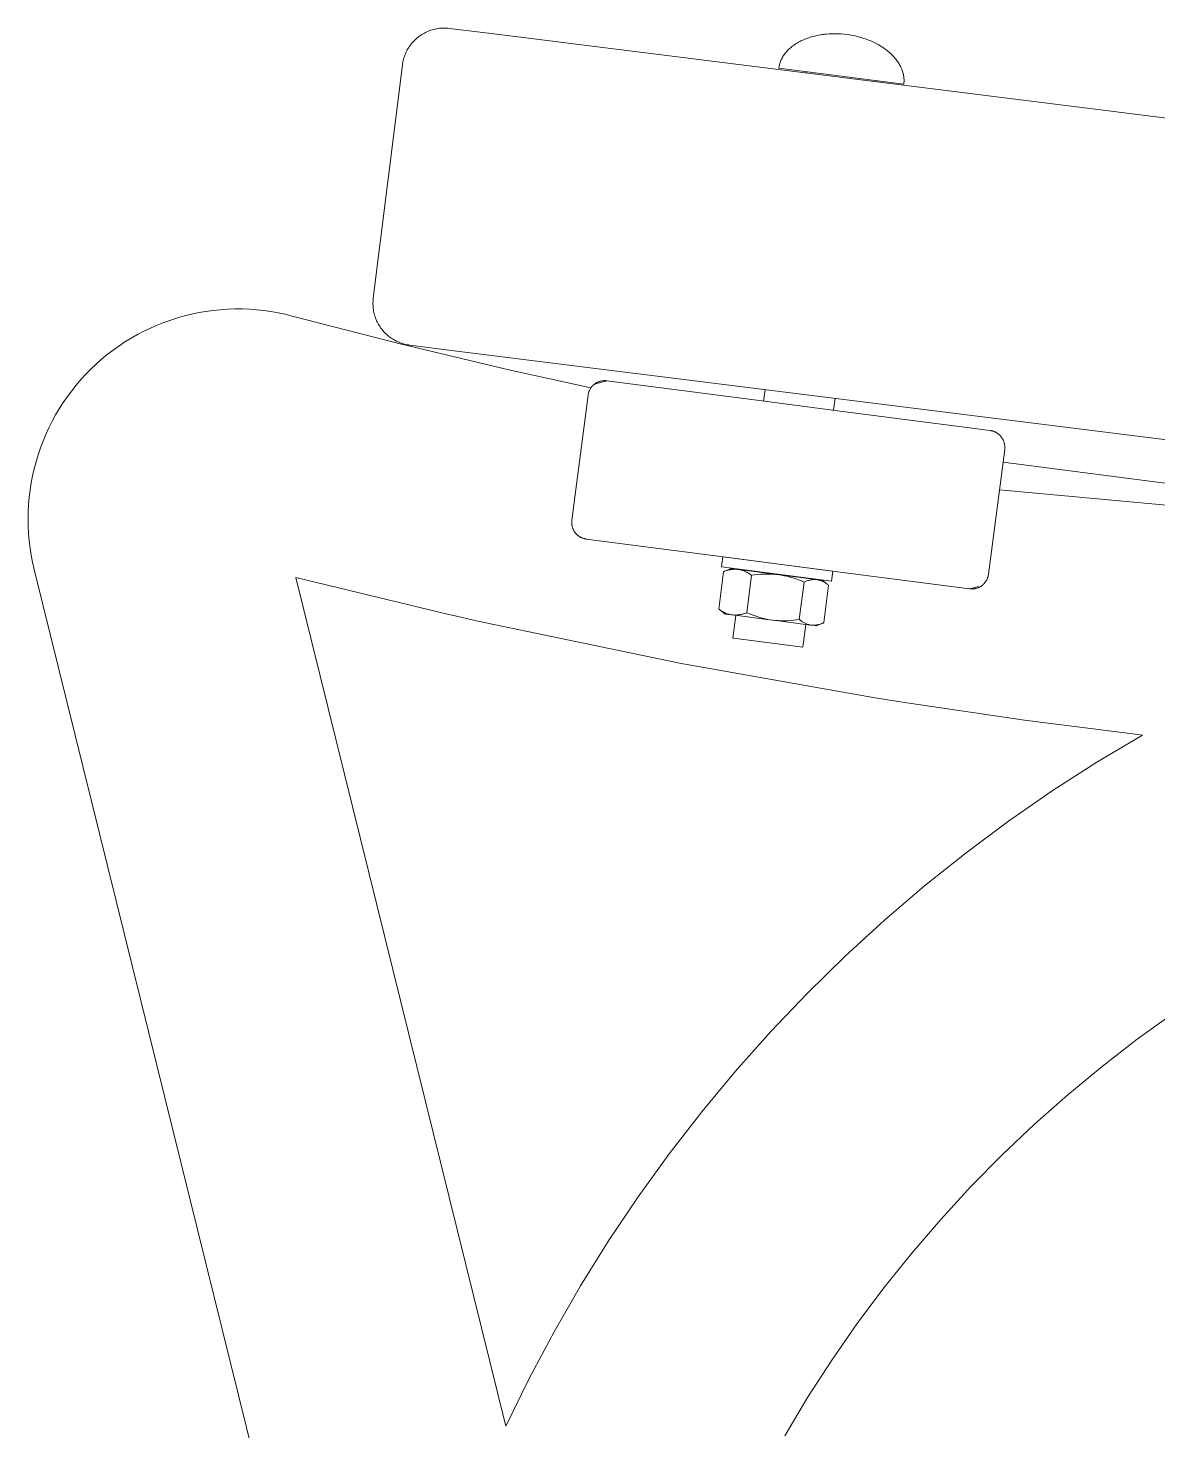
# Model space of a CAD drawing. Header units: inches. Extents: x -4 to 147, y -1 to 99.
# Drawn here: x 117.11 to 122.41, y 87 to 93.57 of the extents above; entities that cross this region are included whole.
import ezdxf

# ---------------------------------------------------------------- set-up
doc = ezdxf.new("R2010")
doc.units = ezdxf.units.IN
doc.layers.add('ZANO_R', color=7, linetype='Continuous', lineweight=0)

msp = doc.modelspace()

# ---------------------------------------------------------------- linework, layer by layer
at = {"layer": 'ZANO_R'}
for p, q in [((118.97384, 93.55322), (118.97992, 93.55608)), ((118.97992, 93.55608), (118.9861, 93.55873)), ((118.9861, 93.55873), (118.99237, 93.56117)), ((118.99237, 93.56117), (118.99871, 93.56339)), ((118.99871, 93.56339), (119.00513, 93.56539)), ((119.00513, 93.56539), (119.01161, 93.56717)), ((119.01161, 93.56717), (119.01815, 93.56873)), ((119.01815, 93.56873), (119.02473, 93.57007)), ((119.02473, 93.57007), (119.03136, 93.57118)), ((119.03136, 93.57118), (119.03803, 93.57206)), ((119.03803, 93.57206), (119.04472, 93.57272)), ((119.04472, 93.57272), (119.05142, 93.57314)), ((119.05142, 93.57314), (119.05814, 93.57334)), ((119.05814, 93.57334), (119.06486, 93.57331)), ((119.06486, 93.57331), (119.07158, 93.57304)), ((119.07158, 93.57304), (119.07828, 93.57255)), ((119.07828, 93.57255), (119.08497, 93.57183)), ((119.08497, 93.57183), (119.08498, 93.57183)), ((119.08502, 93.57183), (119.08498, 93.57183)), ((119.2803, 93.54742), (119.08502, 93.57183)), ((118.89836, 93.48804), (118.90226, 93.49351)), ((118.90226, 93.49351), (118.90635, 93.49885)), ((118.90635, 93.49885), (118.91061, 93.50404)), ((118.91061, 93.50404), (118.91506, 93.50909)), ((118.91506, 93.50909), (118.91967, 93.51398)), ((118.91967, 93.51398), (118.92444, 93.51871)), ((118.92444, 93.51871), (118.92938, 93.52327)), ((118.92938, 93.52327), (118.93446, 93.52767)), ((118.93446, 93.52767), (118.9397, 93.53188)), ((118.9397, 93.53188), (118.94507, 93.53592)), ((118.94507, 93.53592), (118.95058, 93.53977)), ((118.95058, 93.53977), (118.95622, 93.54343)), ((118.95622, 93.54343), (118.96198, 93.54689)), ((118.96198, 93.54689), (118.96786, 93.55016)), ((118.96786, 93.55016), (118.97384, 93.55322)), ((119.2803, 93.54742), (125.53088, 92.76629)), ((120.69033, 93.48661), (120.69506, 93.49022)), ((120.69506, 93.49022), (120.69995, 93.49375)), ((120.69995, 93.49375), (120.705, 93.49719)), ((120.705, 93.49719), (120.71019, 93.50053)), ((120.71019, 93.50053), (120.71554, 93.50377)), ((120.71554, 93.50377), (120.72103, 93.50692)), ((120.72103, 93.50692), (120.72666, 93.50996)), ((120.72666, 93.50996), (120.73242, 93.51289)), ((120.73242, 93.51289), (120.7383, 93.51571)), ((120.7383, 93.51571), (120.74431, 93.51842)), ((120.74431, 93.51842), (120.75043, 93.52101)), ((120.75043, 93.52101), (120.75666, 93.52348)), ((120.75666, 93.52348), (120.763, 93.52584)), ((120.763, 93.52584), (120.76942, 93.52807)), ((120.76942, 93.52807), (120.77594, 93.53018)), ((120.77594, 93.53018), (120.78253, 93.53216)), ((120.78253, 93.53216), (120.7892, 93.53402)), ((120.7892, 93.53402), (120.79593, 93.53575)), ((120.79593, 93.53575), (120.80273, 93.53736)), ((120.80273, 93.53736), (120.80957, 93.53883)), ((120.80957, 93.53883), (120.81647, 93.54018)), ((120.81647, 93.54018), (120.82339, 93.5414)), ((120.82339, 93.5414), (120.83035, 93.5425)), ((120.83035, 93.5425), (120.83733, 93.54347)), ((120.83733, 93.54347), (120.84433, 93.54431)), ((120.84433, 93.54431), (120.85133, 93.54503)), ((120.85133, 93.54503), (120.86535, 93.5461)), ((120.86535, 93.5461), (120.87932, 93.5467)), ((120.87932, 93.5467), (120.89319, 93.54683)), ((120.89319, 93.54683), (120.90693, 93.54653)), ((120.90693, 93.54653), (120.92048, 93.5458)), ((120.92048, 93.5458), (120.93382, 93.54467)), ((120.93382, 93.54467), (120.9469, 93.54317)), ((120.95992, 93.54128), (120.9469, 93.54317)), ((120.9731, 93.53897), (120.95992, 93.54128)), ((120.98639, 93.53621), (120.9731, 93.53897)), ((120.99975, 93.53299), (120.98639, 93.53621)), ((121.01313, 93.52932), (120.99975, 93.53299)), ((121.02649, 93.52517), (121.01313, 93.52932)), ((121.03976, 93.52056), (121.02649, 93.52517)), ((121.04635, 93.51807), (121.03976, 93.52056)), ((121.0529, 93.51547), (121.04635, 93.51807)), ((121.0594, 93.51275), (121.0529, 93.51547)), ((121.06585, 93.50991), (121.0594, 93.51275)), ((121.07223, 93.50696), (121.06585, 93.50991)), ((121.07855, 93.5039), (121.07223, 93.50696)), ((121.08479, 93.50072), (121.07855, 93.5039)), ((121.09095, 93.49744), (121.08479, 93.50072)), ((121.09702, 93.49404), (121.09095, 93.49744)), ((121.10299, 93.49054), (121.09702, 93.49404)), ((121.10886, 93.48694), (121.10299, 93.49054)), ((118.86875, 93.42076), (118.87037, 93.42728)), ((118.87037, 93.42728), (118.87221, 93.43375)), ((118.87221, 93.43375), (118.87428, 93.44014)), ((118.87428, 93.44014), (118.87656, 93.44647)), ((118.87656, 93.44647), (118.87906, 93.45271)), ((118.87906, 93.45271), (118.88176, 93.45886)), ((118.88176, 93.45886), (118.88468, 93.46492)), ((118.88468, 93.46492), (118.8878, 93.47087)), ((118.8878, 93.47087), (118.89112, 93.47671)), ((118.89112, 93.47671), (118.89464, 93.48244)), ((118.89464, 93.48244), (118.89836, 93.48804)), ((120.63823, 93.42088), (120.64016, 93.42524)), ((120.64016, 93.42524), (120.64227, 93.42959)), ((120.64227, 93.42959), (120.64455, 93.43393)), ((120.64455, 93.43393), (120.64701, 93.43824)), ((120.64701, 93.43824), (120.64964, 93.44252)), ((120.64964, 93.44252), (120.65245, 93.44678)), ((120.65245, 93.44678), (120.65545, 93.451)), ((120.65545, 93.451), (120.65862, 93.45518)), ((120.65862, 93.45518), (120.66197, 93.45931)), ((120.66197, 93.45931), (120.6655, 93.4634)), ((120.6655, 93.4634), (120.6692, 93.46743)), ((120.6692, 93.46743), (120.67308, 93.4714)), ((120.67308, 93.4714), (120.67714, 93.47531)), ((120.67714, 93.47531), (120.68137, 93.47915)), ((120.68137, 93.47915), (120.68577, 93.48292)), ((120.68577, 93.48292), (120.69033, 93.48661)), ((121.11462, 93.48324), (121.10886, 93.48694)), ((121.12027, 93.47944), (121.11462, 93.48324)), ((121.12579, 93.47554), (121.12027, 93.47944)), ((121.13118, 93.47156), (121.12579, 93.47554)), ((121.13643, 93.46749), (121.13118, 93.47156)), ((121.14155, 93.46334), (121.13643, 93.46749)), ((121.14652, 93.45911), (121.14155, 93.46334)), ((121.15134, 93.4548), (121.14652, 93.45911)), ((121.15601, 93.45042), (121.15134, 93.4548)), ((121.16051, 93.44598), (121.15601, 93.45042)), ((121.16485, 93.44148), (121.16051, 93.44598)), ((121.16902, 93.43692), (121.16485, 93.44148)), ((121.17302, 93.43231), (121.16902, 93.43692)), ((121.17685, 93.42765), (121.17302, 93.43231)), ((121.1805, 93.42295), (121.17685, 93.42765)), ((121.18397, 93.41822), (121.1805, 93.42295)), ((118.72853, 92.30706), (118.86523, 93.40091)), ((118.86523, 93.40091), (118.86617, 93.40757)), ((118.86617, 93.40757), (118.86735, 93.41419)), ((118.86735, 93.41419), (118.86875, 93.42076)), ((120.62873, 93.38599), (120.62936, 93.39032)), ((121.21436, 93.30993), (120.62873, 93.38599)), ((120.62936, 93.39032), (120.63015, 93.39466)), ((120.63015, 93.39466), (120.63109, 93.39901)), ((120.63109, 93.39901), (120.63219, 93.40338)), ((120.63219, 93.40338), (120.63345, 93.40775)), ((120.63345, 93.40775), (120.63488, 93.41213)), ((120.63488, 93.41213), (120.63647, 93.41651)), ((120.63647, 93.41651), (120.63823, 93.42088)), ((120.75674, 93.36291), (120.75757, 93.36926)), ((121.18726, 93.41345), (121.18397, 93.41822)), ((121.19037, 93.40866), (121.18726, 93.41345)), ((121.19329, 93.40384), (121.19037, 93.40866)), ((121.19603, 93.39901), (121.19329, 93.40384)), ((121.19858, 93.39416), (121.19603, 93.39901)), ((121.20095, 93.38931), (121.19858, 93.39416)), ((121.20313, 93.38446), (121.20095, 93.38931)), ((121.20513, 93.37961), (121.20313, 93.38446)), ((121.20694, 93.37476), (121.20513, 93.37961)), ((121.20858, 93.36993), (121.20694, 93.37476)), ((121.21003, 93.36511), (121.20858, 93.36993)), ((121.21131, 93.36032), (121.21003, 93.36511)), ((121.2124, 93.35554), (121.21131, 93.36032)), ((121.08552, 93.32667), (121.0849, 93.3219)), ((121.21333, 93.3508), (121.2124, 93.35554)), ((121.21408, 93.34609), (121.21333, 93.3508)), ((121.21467, 93.34141), (121.21408, 93.34609)), ((121.21436, 93.30993), (121.21485, 93.31427)), ((121.21509, 93.33677), (121.21467, 93.34141)), ((121.21485, 93.31427), (121.2152, 93.31867)), ((121.21535, 93.33218), (121.21509, 93.33677)), ((121.2152, 93.31867), (121.2154, 93.32312)), ((121.21545, 93.32763), (121.21535, 93.33218)), ((121.2154, 93.32312), (121.21545, 93.32763)), ((118.72781, 92.30038), (118.72853, 92.30706)), ((117.91074, 92.23965), (117.87744, 92.23269)), ((117.94427, 92.24545), (117.91074, 92.23965)), ((117.97797, 92.25008), (117.94427, 92.24545)), ((118.01182, 92.25355), (117.97797, 92.25008)), ((118.04577, 92.25585), (118.01182, 92.25355)), ((118.07977, 92.25697), (118.04577, 92.25585)), ((118.1138, 92.25692), (118.07977, 92.25697)), ((118.1478, 92.25569), (118.1138, 92.25692)), ((118.18174, 92.25329), (118.1478, 92.25569)), ((118.21557, 92.24971), (118.18174, 92.25329)), ((118.24926, 92.24497), (118.21557, 92.24971)), ((118.28277, 92.23906), (118.24926, 92.24497)), ((118.72702, 92.28024), (118.72706, 92.28696)), ((118.72722, 92.27352), (118.72702, 92.28024)), ((118.72706, 92.28696), (118.72732, 92.29368)), ((118.72765, 92.26681), (118.72722, 92.27352)), ((118.72732, 92.29368), (118.72781, 92.30038)), ((118.7283, 92.26012), (118.72765, 92.26681)), ((118.72919, 92.25346), (118.7283, 92.26012)), ((118.7303, 92.24683), (118.72919, 92.25346)), ((118.73163, 92.24024), (118.7303, 92.24683)), ((118.73319, 92.2337), (118.73163, 92.24024)), ((117.7156, 92.18093), (117.68444, 92.16727)), ((117.74721, 92.19351), (117.7156, 92.18093)), ((117.77924, 92.20499), (117.74721, 92.19351)), ((117.81165, 92.21535), (117.77924, 92.20499)), ((117.84439, 92.22459), (117.81165, 92.21535)), ((117.87744, 92.23269), (117.84439, 92.22459)), ((118.31605, 92.23201), (118.28277, 92.23906)), ((118.34907, 92.2238), (118.31605, 92.23201)), ((118.34907, 92.2238), (118.85501, 92.09358)), ((118.73497, 92.22722), (118.73319, 92.2337)), ((118.73698, 92.22081), (118.73497, 92.22722)), ((118.7392, 92.21446), (118.73698, 92.22081)), ((118.74163, 92.2082), (118.7392, 92.21446)), ((118.74428, 92.20202), (118.74163, 92.2082)), ((118.74714, 92.19593), (118.74428, 92.20202)), ((118.7502, 92.18995), (118.74714, 92.19593)), ((118.75347, 92.18408), (118.7502, 92.18995)), ((118.75693, 92.17832), (118.75347, 92.18408)), ((118.76059, 92.17268), (118.75693, 92.17832)), ((117.59405, 92.11993), (117.56508, 92.1021)), ((117.62363, 92.13675), (117.59405, 92.11993)), ((117.65377, 92.15253), (117.62363, 92.13675)), ((117.68444, 92.16727), (117.65377, 92.15253)), ((118.76444, 92.16717), (118.76059, 92.17268)), ((118.76848, 92.16179), (118.76444, 92.16717)), ((118.7727, 92.15656), (118.76848, 92.16179)), ((118.77709, 92.15147), (118.7727, 92.15656)), ((118.78165, 92.14654), (118.77709, 92.15147)), ((118.78638, 92.14176), (118.78165, 92.14654)), ((118.79127, 92.13715), (118.78638, 92.14176)), ((118.79632, 92.13271), (118.79127, 92.13715)), ((118.80151, 92.12844), (118.79632, 92.13271)), ((118.80685, 92.12435), (118.80151, 92.12844)), ((118.81232, 92.12045), (118.80685, 92.12435)), ((118.81792, 92.11674), (118.81232, 92.12045)), ((118.82365, 92.11322), (118.81792, 92.11674)), ((118.82949, 92.1099), (118.82365, 92.11322)), ((118.83545, 92.10677), (118.82949, 92.1099)), ((117.48208, 92.04276), (117.45583, 92.02111)), ((117.50905, 92.0635), (117.48208, 92.04276)), ((117.53673, 92.08329), (117.50905, 92.0635)), ((117.56508, 92.1021), (117.53673, 92.08329)), ((118.8415, 92.10386), (118.83545, 92.10677)), ((118.84765, 92.10115), (118.8415, 92.10386)), ((118.8539, 92.09865), (118.84765, 92.10115)), ((118.86022, 92.09637), (118.8539, 92.09865)), ((118.85501, 92.09358), (119.36319, 91.9724)), ((118.86661, 92.09431), (118.86022, 92.09637)), ((118.87308, 92.09246), (118.86661, 92.09431)), ((118.8796, 92.09084), (118.87308, 92.09246)), ((118.88618, 92.08944), (118.8796, 92.09084)), ((118.89279, 92.08827), (118.88618, 92.08944)), ((118.89945, 92.08732), (118.89279, 92.08827)), ((118.89958, 92.08731), (118.89945, 92.08732)), ((118.89958, 92.08731), (118.89964, 92.0873)), ((118.89964, 92.0873), (119.09478, 92.06291)), ((125.34536, 91.28178), (119.09478, 92.06291)), ((117.43035, 91.99856), (117.40567, 91.97515)), ((117.45583, 92.02111), (117.43035, 91.99856)), ((117.3588, 91.92583), (117.33667, 91.89999)), ((117.3818, 91.9509), (117.3588, 91.92583)), ((117.40567, 91.97515), (117.3818, 91.9509)), ((119.36319, 91.9724), (119.74807, 91.88696)), ((119.76486, 91.90467), (119.82305, 91.92038)), ((119.77616, 91.91193), (119.7738, 91.91063)), ((119.77856, 91.91314), (119.77616, 91.91193)), ((119.781, 91.91428), (119.77856, 91.91314)), ((119.78347, 91.91532), (119.781, 91.91428)), ((119.78598, 91.91629), (119.78347, 91.91532)), ((119.78853, 91.91716), (119.78598, 91.91629)), ((119.7911, 91.91795), (119.78853, 91.91716)), ((119.79369, 91.91865), (119.7911, 91.91795)), ((119.79631, 91.91926), (119.79369, 91.91865)), ((119.79895, 91.91978), (119.79631, 91.91926)), ((119.8016, 91.92022), (119.79895, 91.91978)), ((119.80427, 91.92056), (119.8016, 91.92022)), ((119.80695, 91.92081), (119.80427, 91.92056)), ((119.80963, 91.92096), (119.80695, 91.92081)), ((119.81232, 91.92103), (119.80963, 91.92096)), ((119.81501, 91.921), (119.81232, 91.92103)), ((119.81769, 91.92089), (119.81501, 91.921)), ((119.82037, 91.92068), (119.81769, 91.92089)), ((119.82305, 91.92038), (119.82037, 91.92068)), ((120.52581, 91.82914), (119.82305, 91.92038)), ((117.29515, 91.84609), (117.27582, 91.81809)), ((117.31544, 91.8734), (117.29515, 91.84609)), ((117.33667, 91.89999), (117.31544, 91.8734)), ((119.6588, 91.26679), (119.73482, 91.85243)), ((119.73482, 91.85243), (119.73522, 91.85509)), ((119.73522, 91.85509), (119.7357, 91.85773)), ((119.7357, 91.85773), (119.73627, 91.86036)), ((119.73627, 91.86036), (119.73693, 91.86297)), ((119.73693, 91.86297), (119.73768, 91.86555)), ((119.73768, 91.86555), (119.73852, 91.8681)), ((119.73852, 91.8681), (119.73944, 91.87063)), ((119.73944, 91.87063), (119.74045, 91.87312)), ((119.74045, 91.87312), (119.74155, 91.87557)), ((119.74155, 91.87557), (119.74273, 91.87799)), ((119.74273, 91.87799), (119.74399, 91.88037)), ((119.74399, 91.88037), (119.74533, 91.8827)), ((119.74533, 91.8827), (119.74675, 91.88498)), ((119.74675, 91.88498), (119.74824, 91.88722)), ((119.74824, 91.88722), (119.74981, 91.8894)), ((119.74981, 91.8894), (119.75146, 91.89152)), ((119.75146, 91.89152), (119.75318, 91.89359)), ((119.75318, 91.89359), (119.75496, 91.8956)), ((119.75496, 91.8956), (119.75682, 91.89755)), ((119.75682, 91.89755), (119.75873, 91.89943)), ((119.75873, 91.89943), (119.76072, 91.90125)), ((119.76072, 91.90125), (119.76276, 91.903)), ((119.76276, 91.903), (119.76486, 91.90467)), ((119.76702, 91.90628), (119.76486, 91.90467)), ((119.76923, 91.90781), (119.76702, 91.90628)), ((119.77149, 91.90926), (119.76923, 91.90781)), ((119.7738, 91.91063), (119.77149, 91.90926)), ((120.55701, 91.82509), (120.56405, 91.8793)), ((117.25746, 91.78944), (117.24011, 91.76018)), ((117.27582, 91.81809), (117.25746, 91.78944)), ((120.91623, 91.77846), (120.52581, 91.82914)), ((120.89221, 91.83829), (120.88497, 91.78252)), ((117.22377, 91.73033), (117.20848, 91.69994)), ((117.24011, 91.76018), (117.22377, 91.73033)), ((121.61899, 91.68722), (120.91623, 91.77846)), ((117.19425, 91.66903), (117.1811, 91.63766)), ((117.20848, 91.69994), (117.19425, 91.66903)), ((121.61899, 91.68722), (121.62165, 91.68683)), ((121.62165, 91.68683), (121.62429, 91.68635)), ((121.62429, 91.68635), (121.62691, 91.68578)), ((121.62691, 91.68578), (121.62951, 91.68512)), ((121.62951, 91.68512), (121.63208, 91.68438)), ((121.63208, 91.68438), (121.63463, 91.68354)), ((121.63463, 91.68354), (121.63715, 91.68262)), ((121.63715, 91.68262), (121.63964, 91.68161)), ((121.63964, 91.68161), (121.64209, 91.68052)), ((121.64209, 91.68052), (121.6445, 91.67935)), ((121.6445, 91.67935), (121.64687, 91.67809)), ((121.64687, 91.67809), (121.6492, 91.67676)), ((121.6492, 91.67676), (121.65148, 91.67535)), ((121.65148, 91.67535), (121.65371, 91.67386)), ((121.65371, 91.67386), (121.65589, 91.67229)), ((121.65589, 91.67229), (121.65802, 91.67065)), ((121.65802, 91.67065), (121.66009, 91.66893)), ((121.66009, 91.66893), (121.6621, 91.66714)), ((121.6621, 91.66714), (121.66406, 91.66529)), ((121.66406, 91.66529), (121.66594, 91.66337)), ((121.66594, 91.66337), (121.66776, 91.66139)), ((121.66776, 91.66139), (121.66952, 91.65934)), ((121.66952, 91.65934), (121.6712, 91.65724)), ((121.6712, 91.65724), (121.6728, 91.65508)), ((121.6728, 91.65508), (121.67434, 91.65287)), ((121.67434, 91.65287), (121.67579, 91.65061)), ((121.67579, 91.65061), (121.67717, 91.64829)), ((121.67717, 91.64829), (121.67847, 91.64594)), ((117.16903, 91.60584), (117.15808, 91.57363)), ((117.1811, 91.63766), (117.16903, 91.60584)), ((121.61091, 91.01337), (121.68694, 91.599)), ((121.67847, 91.64594), (121.67969, 91.64354)), ((121.67969, 91.64354), (121.68082, 91.64109)), ((121.68082, 91.64109), (121.68187, 91.63862)), ((121.68187, 91.63862), (121.68284, 91.6361)), ((121.68284, 91.6361), (121.68371, 91.63356)), ((121.68371, 91.63356), (121.68451, 91.63099)), ((121.68451, 91.63099), (121.68521, 91.62839)), ((121.68521, 91.62839), (121.68582, 91.62577)), ((121.68582, 91.62577), (121.68635, 91.62313)), ((121.68635, 91.62313), (121.68678, 91.62047)), ((121.68678, 91.62047), (121.68712, 91.6178)), ((121.68724, 91.60168), (121.68694, 91.599)), ((121.68712, 91.6178), (121.68737, 91.61512)), ((121.68745, 91.60436), (121.68724, 91.60168)), ((121.68737, 91.61512), (121.68753, 91.61243)), ((121.68757, 91.60705), (121.68745, 91.60436)), ((121.68753, 91.61243), (121.6876, 91.60974)), ((121.6876, 91.60974), (121.68757, 91.60705)), ((117.14824, 91.54106), (117.13954, 91.50817)), ((117.15808, 91.57363), (117.14824, 91.54106)), ((121.67914, 91.53887), (122.57705, 91.42179)), ((117.13197, 91.475), (117.12556, 91.44158)), ((117.13954, 91.50817), (117.13197, 91.475)), ((117.12031, 91.40797), (117.11622, 91.37419)), ((117.12556, 91.44158), (117.12031, 91.40797)), ((121.66227, 91.40899), (122.56464, 91.32624)), ((117.1133, 91.34029), (117.11156, 91.30631)), ((117.11622, 91.37419), (117.1133, 91.34029)), ((117.11156, 91.30631), (117.11099, 91.2723)), ((117.11099, 91.2723), (117.1116, 91.23828)), ((119.65814, 91.25606), (119.65817, 91.25875)), ((119.65821, 91.25337), (119.65814, 91.25606)), ((119.65817, 91.25875), (119.65829, 91.26144)), ((119.65837, 91.25069), (119.65821, 91.25337)), ((119.65829, 91.26144), (119.6585, 91.26412)), ((119.6585, 91.26412), (119.6588, 91.26679)), ((117.1116, 91.23828), (117.11338, 91.2043)), ((117.11338, 91.2043), (117.11634, 91.17041)), ((119.65862, 91.24801), (119.65837, 91.25069)), ((119.65896, 91.24534), (119.65862, 91.24801)), ((119.65939, 91.24269), (119.65896, 91.24534)), ((119.65991, 91.24005), (119.65939, 91.24269)), ((119.66052, 91.23743), (119.65991, 91.24005)), ((119.66122, 91.23484), (119.66052, 91.23743)), ((119.66201, 91.23226), (119.66122, 91.23484)), ((119.66289, 91.22972), (119.66201, 91.23226)), ((119.66385, 91.22721), (119.66289, 91.22972)), ((119.6649, 91.22473), (119.66385, 91.22721)), ((119.66603, 91.22229), (119.6649, 91.22473)), ((119.66725, 91.21989), (119.66603, 91.22229)), ((119.66854, 91.21754), (119.66725, 91.21989)), ((119.66992, 91.21523), (119.66854, 91.21754)), ((119.67137, 91.21296), (119.66992, 91.21523)), ((119.6729, 91.21075), (119.67137, 91.21296)), ((119.67451, 91.20859), (119.6729, 91.21075)), ((119.67619, 91.20649), (119.67451, 91.20859)), ((119.67794, 91.20445), (119.67619, 91.20649)), ((119.67975, 91.20247), (119.67794, 91.20445)), ((119.68164, 91.20055), (119.67975, 91.20247)), ((119.68359, 91.19869), (119.68164, 91.20055)), ((119.6856, 91.19691), (119.68359, 91.19869)), ((119.68767, 91.19519), (119.6856, 91.19691)), ((119.68979, 91.19355), (119.68767, 91.19519)), ((119.69198, 91.19197), (119.68979, 91.19355)), ((119.69421, 91.19048), (119.69198, 91.19197)), ((119.69649, 91.18906), (119.69421, 91.19048)), ((119.69882, 91.18772), (119.69649, 91.18906)), ((119.7012, 91.18646), (119.69882, 91.18772)), ((117.11634, 91.17041), (117.12046, 91.13663)), ((117.12046, 91.13663), (117.12575, 91.10302)), ((119.70361, 91.18529), (119.7012, 91.18646)), ((119.70607, 91.1842), (119.70361, 91.18529)), ((119.70856, 91.18319), (119.70607, 91.1842)), ((119.71108, 91.18226), (119.70856, 91.18319)), ((119.71363, 91.18143), (119.71108, 91.18226)), ((119.71621, 91.18068), (119.71363, 91.18143)), ((119.71882, 91.18002), (119.71621, 91.18068)), ((119.72144, 91.17944), (119.71882, 91.18002)), ((119.72409, 91.17896), (119.72144, 91.17944)), ((119.72674, 91.17857), (119.72409, 91.17896)), ((120.42951, 91.08734), (119.72674, 91.17857)), ((117.12575, 91.10302), (117.1322, 91.06962)), ((117.1322, 91.06962), (117.1398, 91.03645)), ((120.36081, 91.04805), (120.3669, 91.0949)), ((120.3669, 91.0949), (120.88225, 91.02797)), ((120.81993, 91.03665), (120.42951, 91.08734)), ((120.4606, 91.08273), (120.46067, 91.08329)), ((117.1398, 91.03645), (118.70359, 84.71598)), ((119.08908, 90.82335), (118.36585, 90.99873)), ((118.36585, 90.99873), (119.34987, 87.02155)), ((120.36984, 91.02578), (120.3471, 90.85069)), ((120.36081, 91.04805), (120.87616, 90.98112)), ((120.37541, 91.0282), (120.36984, 91.02578)), ((120.36984, 91.02578), (120.37415, 91.02753)), ((120.37415, 91.02753), (120.37851, 91.02914)), ((120.37541, 91.0282), (120.4051, 91.04056)), ((120.37851, 91.02914), (120.38292, 91.0306)), ((120.38292, 91.0306), (120.38738, 91.03192)), ((120.38738, 91.03192), (120.39188, 91.03308)), ((120.39188, 91.03308), (120.39641, 91.03409)), ((120.39641, 91.03409), (120.40098, 91.03495)), ((120.40098, 91.03495), (120.40557, 91.03566)), ((120.43541, 91.03662), (120.4051, 91.04056)), ((120.40557, 91.03566), (120.41019, 91.03622)), ((120.41019, 91.03622), (120.41482, 91.03662)), ((120.41482, 91.03662), (120.41946, 91.03686)), ((120.41946, 91.03686), (120.42411, 91.03695)), ((120.42411, 91.03695), (120.42875, 91.03688)), ((120.42875, 91.03688), (120.4334, 91.03666)), ((120.4334, 91.03666), (120.43803, 91.03628)), ((120.43806, 91.03628), (120.44264, 91.03546)), ((120.6215, 91.01245), (120.44075, 91.03593)), ((120.44264, 91.03546), (120.44718, 91.03449)), ((120.44718, 91.03449), (120.4517, 91.03337)), ((120.4517, 91.03337), (120.45617, 91.03209)), ((120.45429, 91.03417), (120.45451, 91.03588)), ((120.45617, 91.03209), (120.46059, 91.03067)), ((120.46059, 91.03067), (120.46497, 91.0291)), ((120.46497, 91.0291), (120.46929, 91.02739)), ((120.46929, 91.02739), (120.47356, 91.02553)), ((120.47356, 91.02553), (120.47775, 91.02353)), ((120.47775, 91.02353), (120.48188, 91.02139)), ((120.47859, 90.83361), (120.50133, 91.0087)), ((120.48188, 91.02139), (120.48594, 91.01912)), ((120.48594, 91.01912), (120.48991, 91.01671)), ((120.48991, 91.01671), (120.49381, 91.01417)), ((120.49381, 91.01417), (120.49761, 91.0115)), ((120.49761, 91.0115), (120.50133, 91.0087)), ((120.50133, 91.0087), (120.51516, 91.0108)), ((120.51516, 91.0108), (120.52905, 91.01247)), ((120.52905, 91.01247), (120.54299, 91.0137)), ((120.54299, 91.0137), (120.55695, 91.01448)), ((120.55695, 91.01448), (120.57094, 91.01482)), ((120.57094, 91.01482), (120.58493, 91.01472)), ((120.58493, 91.01472), (120.59891, 91.01418)), ((120.59891, 91.01418), (120.61286, 91.01319)), ((120.61286, 91.01319), (120.62678, 91.01177)), ((120.62678, 91.01177), (120.6406, 91.00959)), ((120.80516, 90.9886), (120.63144, 91.01116)), ((120.6406, 91.00959), (120.65434, 91.00698)), ((120.65434, 91.00698), (120.66799, 91.00393)), ((120.66799, 91.00393), (120.68155, 91.00046)), ((120.68155, 91.00046), (120.69498, 90.99655)), ((120.69498, 90.99655), (120.70828, 90.99223)), ((120.70828, 90.99223), (120.72144, 90.98748)), ((120.78247, 90.99329), (120.78224, 90.99158)), ((120.78863, 91.04072), (120.78855, 91.04014)), ((121.52269, 90.94542), (120.81993, 91.03665)), ((120.88225, 91.02797), (120.87617, 90.98112)), ((121.60528, 90.99267), (121.60419, 90.99022)), ((121.60629, 90.99517), (121.60528, 90.99267)), ((121.60722, 90.99769), (121.60629, 90.99517)), ((121.60806, 91.00025), (121.60722, 90.99769)), ((121.60881, 91.00283), (121.60806, 91.00025)), ((121.60947, 91.00543), (121.60881, 91.00283)), ((121.61004, 91.00806), (121.60947, 91.00543)), ((121.61052, 91.01071), (121.61004, 91.00806)), ((121.61091, 91.01337), (121.61052, 91.01071)), ((120.72144, 90.98748), (120.73445, 90.98232)), ((120.74728, 90.97676), (120.72454, 90.80167)), ((120.73445, 90.98232), (120.74728, 90.97676)), ((120.74728, 90.97676), (120.75053, 90.97835)), ((120.75053, 90.97835), (120.75384, 90.97984)), ((120.75384, 90.97984), (120.75719, 90.98122)), ((120.75719, 90.98122), (120.76059, 90.98249)), ((120.76059, 90.98249), (120.76402, 90.98365)), ((120.76402, 90.98365), (120.7675, 90.98469)), ((120.7675, 90.98469), (120.771, 90.98561)), ((120.771, 90.98561), (120.77454, 90.98642)), ((120.77454, 90.98642), (120.77809, 90.98711)), ((120.77809, 90.98711), (120.78167, 90.98769)), ((120.78167, 90.98769), (120.78527, 90.98814)), ((120.78527, 90.98814), (120.78888, 90.98848)), ((120.78888, 90.98848), (120.7925, 90.9887)), ((120.7925, 90.9887), (120.79612, 90.98879)), ((120.79612, 90.98879), (120.79975, 90.98877)), ((120.79975, 90.98877), (120.80337, 90.98863)), ((120.80337, 90.98863), (120.80699, 90.98836)), ((120.80699, 90.98836), (120.81055, 90.98769)), ((120.82567, 90.98594), (120.80881, 90.98813)), ((120.81055, 90.98769), (120.81409, 90.98691)), ((120.81409, 90.98691), (120.8176, 90.986)), ((120.8176, 90.986), (120.82108, 90.98498)), ((120.82108, 90.98498), (120.82452, 90.98385)), ((120.82452, 90.98385), (120.82792, 90.9826)), ((120.83006, 90.98537), (120.82567, 90.98594)), ((120.82792, 90.9826), (120.83129, 90.98124)), ((120.83113, 90.98523), (120.83006, 90.98537)), ((120.83138, 90.98519), (120.83113, 90.98523)), ((120.83129, 90.98124), (120.8346, 90.97977)), ((120.83143, 90.98519), (120.83138, 90.98519)), ((120.83143, 90.98519), (120.83144, 90.98519)), ((120.83144, 90.98519), (120.83143, 90.98519)), ((120.83144, 90.98519), (120.85527, 90.96696)), ((120.83144, 90.98519), (120.83144, 90.98519)), ((120.83144, 90.98519), (120.83144, 90.98519)), ((120.8346, 90.97977), (120.83786, 90.9782)), ((120.83786, 90.9782), (120.84107, 90.97651)), ((120.83901, 90.7868), (120.86175, 90.96189)), ((120.84107, 90.97651), (120.84423, 90.97472)), ((120.84423, 90.97472), (120.84732, 90.97283)), ((120.84732, 90.97283), (120.85034, 90.97083)), ((120.85034, 90.97083), (120.8533, 90.96874)), ((120.8533, 90.96874), (120.85619, 90.96655)), ((120.85619, 90.96655), (120.85901, 90.96427)), ((120.85901, 90.96427), (120.86175, 90.96189)), ((121.56367, 90.95648), (121.52269, 90.94542)), ((121.52269, 90.94542), (121.52536, 90.94512)), ((121.52536, 90.94512), (121.52804, 90.94491)), ((121.52804, 90.94491), (121.53073, 90.94479)), ((121.53073, 90.94479), (121.53342, 90.94477)), ((121.53342, 90.94477), (121.53611, 90.94483)), ((121.53611, 90.94483), (121.53879, 90.94499)), ((121.53879, 90.94499), (121.54147, 90.94524)), ((121.54147, 90.94524), (121.54414, 90.94558)), ((121.54414, 90.94558), (121.54679, 90.94601)), ((121.54679, 90.94601), (121.54943, 90.94653)), ((121.54943, 90.94653), (121.55204, 90.94714)), ((121.55204, 90.94714), (121.55464, 90.94784)), ((121.55464, 90.94784), (121.55721, 90.94863)), ((121.55721, 90.94863), (121.55975, 90.94951)), ((121.55975, 90.94951), (121.56226, 90.95047)), ((121.56226, 90.95047), (121.56474, 90.95152)), ((121.56474, 90.95152), (121.56718, 90.95265)), ((121.56718, 90.95265), (121.56958, 90.95386)), ((121.56958, 90.95386), (121.57193, 90.95516)), ((121.57193, 90.95516), (121.57424, 90.95653)), ((121.57424, 90.95653), (121.57651, 90.95799)), ((121.57651, 90.95799), (121.57872, 90.95952)), ((121.57872, 90.95952), (121.58088, 90.96112)), ((121.58298, 90.9628), (121.58088, 90.96112)), ((121.58502, 90.96455), (121.58298, 90.9628)), ((121.587, 90.96636), (121.58502, 90.96455)), ((121.58892, 90.96824), (121.587, 90.96636)), ((121.59078, 90.97019), (121.58892, 90.96824)), ((121.59256, 90.9722), (121.59078, 90.97019)), ((121.59428, 90.97427), (121.59256, 90.9722)), ((121.59592, 90.9764), (121.59428, 90.97427)), ((121.5975, 90.97858), (121.59592, 90.9764)), ((121.59899, 90.98081), (121.5975, 90.97858)), ((121.60041, 90.9831), (121.59899, 90.98081)), ((121.60175, 90.98543), (121.60041, 90.9831)), ((121.60301, 90.9878), (121.60175, 90.98543)), ((121.60419, 90.99022), (121.60301, 90.9878)), ((119.09789, 90.82133), (119.08908, 90.82335)), ((119.21799, 90.79403), (119.09789, 90.82133)), ((120.14098, 90.60103), (119.21799, 90.79403)), ((120.3471, 90.85069), (120.35186, 90.84692)), ((120.3471, 90.85069), (120.35082, 90.84789)), ((120.35082, 90.84789), (120.35462, 90.84522)), ((120.37741, 90.82739), (120.35186, 90.84692)), ((120.35462, 90.84522), (120.35852, 90.84268)), ((120.35852, 90.84268), (120.36249, 90.84027)), ((120.36249, 90.84027), (120.36655, 90.83799)), ((120.36655, 90.83799), (120.37068, 90.83585)), ((120.37068, 90.83585), (120.37488, 90.83385)), ((120.37488, 90.83385), (120.37914, 90.83199)), ((120.40829, 90.82338), (120.37742, 90.82739)), ((120.37914, 90.83199), (120.38346, 90.83028)), ((120.38346, 90.83028), (120.38784, 90.82871)), ((120.38784, 90.82871), (120.39226, 90.82729)), ((120.39226, 90.82729), (120.39674, 90.82602)), ((120.39674, 90.82602), (120.40125, 90.8249)), ((120.40125, 90.8249), (120.4058, 90.82393)), ((120.4058, 90.82393), (120.41037, 90.82311)), ((120.41037, 90.82311), (120.41501, 90.82273)), ((120.59518, 90.79911), (120.41246, 90.82284)), ((120.41276, 90.7144), (120.4266, 90.821)), ((120.41501, 90.82273), (120.41965, 90.82251)), ((120.41965, 90.82251), (120.4243, 90.82244)), ((120.4243, 90.82244), (120.42895, 90.82253)), ((120.42895, 90.82253), (120.43359, 90.82277)), ((120.43359, 90.82277), (120.43823, 90.82317)), ((120.43823, 90.82317), (120.44284, 90.82373)), ((120.44284, 90.82373), (120.44744, 90.82443)), ((120.44744, 90.82443), (120.45201, 90.82529)), ((120.45201, 90.82529), (120.45655, 90.82631)), ((120.45655, 90.82631), (120.46105, 90.82747)), ((120.46105, 90.82747), (120.46551, 90.82878)), ((120.46551, 90.82878), (120.46992, 90.83025)), ((120.46992, 90.83025), (120.47428, 90.83186)), ((120.47428, 90.83186), (120.47859, 90.83361)), ((120.49142, 90.82804), (120.47859, 90.83361)), ((120.50443, 90.82288), (120.49142, 90.82804)), ((120.51759, 90.81814), (120.50443, 90.82288)), ((120.53089, 90.81381), (120.51759, 90.81814)), ((120.54432, 90.80991), (120.53089, 90.81381)), ((120.55788, 90.80643), (120.54432, 90.80991)), ((120.57153, 90.80339), (120.55788, 90.80643)), ((120.58527, 90.80077), (120.57153, 90.80339)), ((120.59909, 90.7986), (120.58527, 90.80077)), ((120.61301, 90.79717), (120.59909, 90.7986)), ((120.77748, 90.77543), (120.60302, 90.79809)), ((120.62696, 90.79619), (120.61301, 90.79717)), ((120.64094, 90.79564), (120.62696, 90.79619)), ((120.65493, 90.79554), (120.64094, 90.79564)), ((120.66892, 90.79588), (120.65493, 90.79554)), ((120.68288, 90.79667), (120.66892, 90.79588)), ((120.69682, 90.79789), (120.68288, 90.79667)), ((120.71071, 90.79956), (120.69682, 90.79789)), ((120.72454, 90.80167), (120.71071, 90.79956)), ((120.72728, 90.79929), (120.72454, 90.80167)), ((120.73009, 90.79701), (120.72728, 90.79929)), ((120.73298, 90.79482), (120.73009, 90.79701)), ((120.73594, 90.79272), (120.73298, 90.79482)), ((120.73897, 90.79073), (120.73594, 90.79272)), ((120.74206, 90.78883), (120.73897, 90.79073)), ((120.75456, 90.77841), (120.74071, 90.6718)), ((120.74521, 90.78704), (120.74206, 90.78883)), ((120.74842, 90.78536), (120.74521, 90.78704)), ((120.75169, 90.78378), (120.74842, 90.78536)), ((120.755, 90.78231), (120.75169, 90.78378)), ((120.75836, 90.78095), (120.755, 90.78231)), ((120.76177, 90.77971), (120.75836, 90.78095)), ((120.76521, 90.77857), (120.76177, 90.77971)), ((120.76869, 90.77755), (120.76521, 90.77857)), ((120.7722, 90.77665), (120.76869, 90.77755)), ((120.77574, 90.77586), (120.7722, 90.77665)), ((120.7793, 90.77519), (120.77574, 90.77586)), ((120.78292, 90.77493), (120.7793, 90.77519)), ((120.79799, 90.77277), (120.78113, 90.77496)), ((120.78654, 90.77479), (120.78292, 90.77493)), ((120.79016, 90.77476), (120.78654, 90.77479)), ((120.79379, 90.77486), (120.79016, 90.77476)), ((120.79741, 90.77508), (120.79379, 90.77486)), ((120.80102, 90.77541), (120.79741, 90.77508)), ((120.80237, 90.7722), (120.79799, 90.77277)), ((120.80461, 90.77587), (120.80102, 90.77541)), ((120.80344, 90.77206), (120.80237, 90.7722)), ((120.80369, 90.77203), (120.80344, 90.77206)), ((120.80374, 90.77202), (120.80369, 90.77203)), ((120.80375, 90.77202), (120.80374, 90.77202)), ((120.83143, 90.78354), (120.80375, 90.77202)), ((120.80375, 90.77202), (120.80375, 90.77202)), ((120.80375, 90.77202), (120.80375, 90.77202)), ((120.80375, 90.77202), (120.80375, 90.77202)), ((120.80819, 90.77644), (120.80461, 90.77587)), ((120.81175, 90.77713), (120.80819, 90.77644)), ((120.81528, 90.77794), (120.81175, 90.77713)), ((120.81879, 90.77887), (120.81528, 90.77794)), ((120.82226, 90.77991), (120.81879, 90.77887)), ((120.8257, 90.78106), (120.82226, 90.77991)), ((120.82909, 90.78233), (120.8257, 90.78106)), ((120.83245, 90.78371), (120.82909, 90.78233)), ((120.83575, 90.7852), (120.83245, 90.78371)), ((120.83901, 90.7868), (120.83575, 90.7852)), ((120.41276, 90.7144), (120.41276, 90.7144)), ((120.41276, 90.7144), (120.41276, 90.7144)), ((120.41276, 90.7144), (120.41276, 90.7144)), ((120.41276, 90.7144), (120.41276, 90.7144)), ((120.41276, 90.7144), (120.41277, 90.7144)), ((120.41277, 90.7144), (120.4128, 90.71439)), ((120.4128, 90.71439), (120.41295, 90.71437)), ((120.41295, 90.71437), (120.41358, 90.71429)), ((120.41358, 90.71429), (120.41609, 90.71396)), ((120.41609, 90.71396), (120.74071, 90.6718)), ((120.1632, 90.59675), (120.14098, 90.60103)), ((121.07142, 90.43615), (120.1632, 90.59675)), ((121.19922, 90.4158), (121.07142, 90.43615)), ((121.23887, 90.4096), (121.19922, 90.4158)), ((121.78042, 90.3302), (121.23887, 90.4096)), ((122.32331, 90.26047), (121.78042, 90.3302)), ((122.11867, 90.1323), (122.33208, 90.25942)), ((122.33208, 90.25942), (122.32331, 90.26047)), ((121.9097, 89.99799), (122.11867, 90.1323)), ((121.70542, 89.85665), (121.9097, 89.99799)), ((121.50607, 89.70844), (121.70542, 89.85665)), ((121.31188, 89.55353), (121.50607, 89.70844)), ((121.12307, 89.39211), (121.31188, 89.55353)), ((120.93987, 89.22435), (121.12307, 89.39211)), ((120.76247, 89.05046), (120.93987, 89.22435)), ((120.5911, 88.87063), (120.76247, 89.05046)), ((122.30849, 88.83457), (122.47799, 88.95622)), ((120.42594, 88.68508), (120.5911, 88.87063)), ((122.14324, 88.70721), (122.30849, 88.83457)), ((121.98242, 88.57428), (122.14324, 88.70721)), ((120.2672, 88.49402), (120.42594, 88.68508)), ((121.82624, 88.43596), (121.98242, 88.57428)), ((120.11504, 88.29766), (120.2672, 88.49402)), ((121.67485, 88.29238), (121.82624, 88.43596)), ((119.96965, 88.09624), (120.11504, 88.29766)), ((121.52845, 88.14373), (121.67485, 88.29238)), ((121.38721, 87.99018), (121.52845, 88.14373)), ((119.83121, 87.88999), (119.96965, 88.09624)), ((121.25128, 87.8319), (121.38721, 87.99018)), ((119.69985, 87.67915), (119.83121, 87.88999)), ((121.12082, 87.66908), (121.25128, 87.8319)), ((119.57575, 87.46397), (119.69985, 87.67915)), ((120.99599, 87.5019), (121.12082, 87.66908)), ((119.45905, 87.24468), (119.57575, 87.46397)), ((120.87694, 87.33057), (120.99599, 87.5019)), ((120.76379, 87.15527), (120.87694, 87.33057)), ((119.34987, 87.02155), (119.45905, 87.24468)), ((120.65669, 86.97622), (120.76379, 87.15527))]:
    msp.add_line(p, q, dxfattribs=at)

doc.saveas('drawing.dxf')
